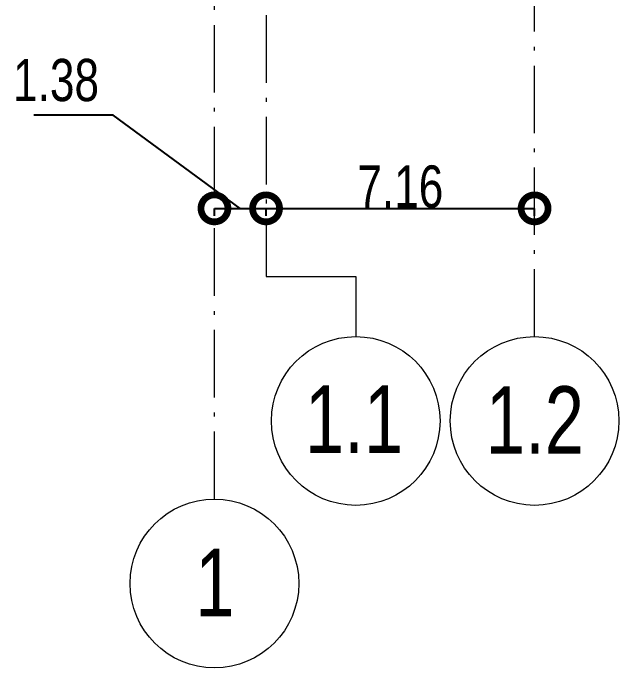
# Model space of a CAD drawing. Header units: metres. Extents: x -55 to 263, y -124 to 62.
# Drawn here: x -17.56 to -1.4, y -124.2 to -106.74 of the extents above; entities that cross this region are included whole.
import ezdxf

# ---------------------------------------------------------------- set-up
doc = ezdxf.new("R2010")
doc.units = ezdxf.units.M
doc.linetypes.add('01_Grid', pattern=[2.61, 1.8, -0.405, 0, -0.405])
for name, color, linetype, lineweight in [('03EJES', 1, 'Continuous', 5), ('03EJES-1', 1, '01_Grid', 5), ('04NOEJE', 2, 'Continuous', 18), ('04NOEJE-1', 2, 'Continuous', 5), ('31COTAS', 1, 'Continuous', 5)]:
    doc.layers.add(name, color=color, linetype=linetype, lineweight=lineweight)
doc.styles.add('Arial', font='arial.ttf', dxfattribs={"width": 0.75, "height": 1.8})
doc.styles.add('Arial_1', font='arial.ttf', dxfattribs={"width": 0.75, "height": 1.125})
doc.dimstyles.new('Standard__0_00_', dxfattribs={"dimscale": 0.3048, "dimtxt": 1.147792, "dimasz": 4.724409, "dimexe": 0, "dimexo": 1.476378, "dimgap": 0, "dimtad": 1, "dimrnd": 0.01, "dimzin": 0, "dimdsep": 46, "dimtxsty": 'Arial_1', "dimblk1": 'DOTSMALL', "dimblk2": 'DOTSMALL', "dimsah": 1, "dimcen": 0.09, "dimazin": 0, "dimtfac": 1, "dimtdec": 4, "dimtix": 1, "dimtmove": 0, "dimatfit": 3, "dimfxl": 1, "dimtvp": 1, "dimtolj": 1, "dimtzin": 0, "dimarcsym": 2})
doc.dimstyles.new('Standard__0_00__2', dxfattribs={"dimscale": 0.3048, "dimtxt": 1.147792, "dimasz": 4.724409, "dimexe": 0, "dimexo": 1.476378, "dimgap": 0, "dimtad": 1, "dimrnd": 0.01, "dimzin": 0, "dimdsep": 46, "dimtxsty": 'Arial_1', "dimblk1": 'DOTSMALL', "dimblk2": 'DOTSMALL', "dimsah": 1, "dimcen": 0.09, "dimazin": 0, "dimtfac": 1, "dimtdec": 4, "dimtix": 1, "dimtmove": 1, "dimatfit": 3, "dimfxl": 1, "dimtvp": 1, "dimtolj": 1, "dimtzin": 0, "dimarcsym": 2})

# ---------------------------------------------------------------- blocks, each defined once
blk = doc.blocks.new('Grid - Standard-4449989-A1 _ A250')
at = {"layer": '04NOEJE'}
blk.add_circle((0, 0), 0.005, dxfattribs=at)
blk = doc.blocks.new('_DotSmall')
at = {"color": 0, "linetype": 'ByBlock', "const_width": 0.5}
blk.add_lwpolyline([(-0.0625, 0, 1), (0.0625, 0, 1)], format="xyb", close=True, dxfattribs=at)
blk = doc.blocks.new('DIMBLOCK6-A1 _ A250')
at = {"layer": '31COTAS', "color": 0, "lineweight": -2, "transparency": 16777216}
for p, q in [((-14.895, -109.46), (-17.009, -109.46)), ((-11.504, -111.945), (-14.895, -109.46)), ((-12.192, -112.141), (-12.192, -111.945)), ((-12.192, -111.945), (-10.815, -111.945)), ((-10.815, -112.141), (-10.815, -111.945))]:
    blk.add_line(p, q, dxfattribs=at)
at = {"layer": 'Defpoints', "color": 0, "transparency": 16777216}
for p in [(-12.192, -111.691), (-10.815, -111.691), (-10.815, -111.945)]:
    blk.add_point(p, dxfattribs=at)
at = {"layer": '31COTAS', "color": 0, "lineweight": -2, "transparency": 16777216, "xscale": 1.439999999999999, "yscale": 1.439999999999999, "zscale": 1.439999999999999, "rotation": 180}
blk.add_blockref('_DotSmall', (-12.192, -111.945), dxfattribs=at)
at = {"layer": '31COTAS', "color": 0, "lineweight": -2, "transparency": 16777216, "xscale": 1.439999999999999, "yscale": 1.439999999999999, "zscale": 1.439999999999999}
blk.add_blockref('_DotSmall', (-10.815, -111.945), dxfattribs=at)
at = {"layer": '31COTAS', "color": 0, "transparency": 16777216, "insert": (-17.565, -107.96), "char_height": 1.125, "width": 2.66994, "attachment_point": 1, "line_spacing_factor": 0.941778, "style": 'Arial_1'}
blk.add_mtext('\\A1;1.38', dxfattribs=at)
blk = doc.blocks.new('DIMBLOCK7-A1 _ A250')
at = {"layer": '31COTAS', "color": 0, "lineweight": -2, "transparency": 16777216}
for p, q in [((-10.815, -112.141), (-10.815, -111.945)), ((-10.815, -111.945), (-3.651, -111.945)), ((-3.651, -112.141), (-3.651, -111.945))]:
    blk.add_line(p, q, dxfattribs=at)
at = {"layer": 'Defpoints', "color": 0, "transparency": 16777216}
for p in [(-10.815, -111.691), (-3.651, -111.691), (-3.651, -111.945)]:
    blk.add_point(p, dxfattribs=at)
at = {"layer": '31COTAS', "color": 0, "lineweight": -2, "transparency": 16777216, "xscale": 1.439999999999999, "yscale": 1.439999999999999, "zscale": 1.439999999999999, "rotation": 180}
blk.add_blockref('_DotSmall', (-10.815, -111.945), dxfattribs=at)
at = {"layer": '31COTAS', "color": 0, "lineweight": -2, "transparency": 16777216, "xscale": 1.439999999999999, "yscale": 1.439999999999999, "zscale": 1.439999999999999}
blk.add_blockref('_DotSmall', (-3.651, -111.945), dxfattribs=at)
at = {"layer": '31COTAS', "color": 0, "transparency": 16777216, "insert": (-7.233, -111.371), "char_height": 1.125, "width": 2.66994, "attachment_point": 5, "style": 'Arial_1'}
blk.add_mtext('\\A1;7.16', dxfattribs=at)

msp = doc.modelspace()

# ---------------------------------------------------------------- linework, layer by layer
at = {"layer": '03EJES'}
for p, q in [((-10.815, -113.763), (-8.423, -113.763)), ((-8.423, -113.763), (-8.423, -115.363))]:
    msp.add_line(p, q, dxfattribs=at)
at = {"layer": '03EJES-1'}
for p, q in [((-12.192, -119.697), (-12.192, 57.931)), ((-10.815, -60.727), (-10.815, -113.763)), ((-3.651, -115.363), (-3.651, -60.727))]:
    msp.add_line(p, q, dxfattribs=at)

# ---------------------------------------------------------------- block references
at = {"layer": '04NOEJE', "xscale": 449.9999999999996, "yscale": 449.9999999999996, "zscale": 449.9999999999996, "rotation": 180}
msp.add_blockref('Grid - Standard-4449989-A1 _ A250', (-8.423, -117.613), dxfattribs=at)
at = {"layer": '04NOEJE', "xscale": 449.9999999999996, "yscale": 449.9999999999996, "zscale": 449.9999999999996}
for p in [(-3.651, -117.613), (-12.192, -121.947)]:
    msp.add_blockref('Grid - Standard-4449989-A1 _ A250', p, dxfattribs=at)

# ---------------------------------------------------------------- texts
at = {"layer": '04NOEJE-1', "char_height": 1.8, "attachment_point": 1, "style": 'Arial'}
for s, insert, width in [('1.1', (-9.777, -116.664), 3.19272), ('1.2', (-4.953, -116.688), 3.19272), ('1', (-12.703, -121.022), 1.27168)]:
    msp.add_mtext(s, dxfattribs=dict(at, insert=insert, width=width))

# ---------------------------------------------------------------- dimensions: what is measured, and where the dimension line sits
at = {"layer": '31COTAS'}
dim = msp.add_linear_dim(base=(-10.815, -111.945), p1=(-12.192, -111.691), p2=(-10.815, -111.691), dimstyle='Standard__0_00__2', override={"dimpost": '<>', "dimfxl": 1.376588}, dxfattribs=at)
dim.commit()
dim.dimension.update_dxf_attribs({"geometry": 'DIMBLOCK6-A1 _ A250', "text_midpoint": (-14.895, -109.46), "dimtype": 160})
dim = msp.add_linear_dim(base=(-3.651, -111.945), p1=(-10.815, -111.691), p2=(-3.651, -111.691), dimstyle='Standard__0_00_', override={"dimpost": '<>', "dimfxl": 7.1648}, dxfattribs=at)
dim.commit()
dim.dimension.update_dxf_attribs({"geometry": 'DIMBLOCK7-A1 _ A250', "text_midpoint": (-7.233, -111.371)})

doc.saveas('drawing.dxf')
